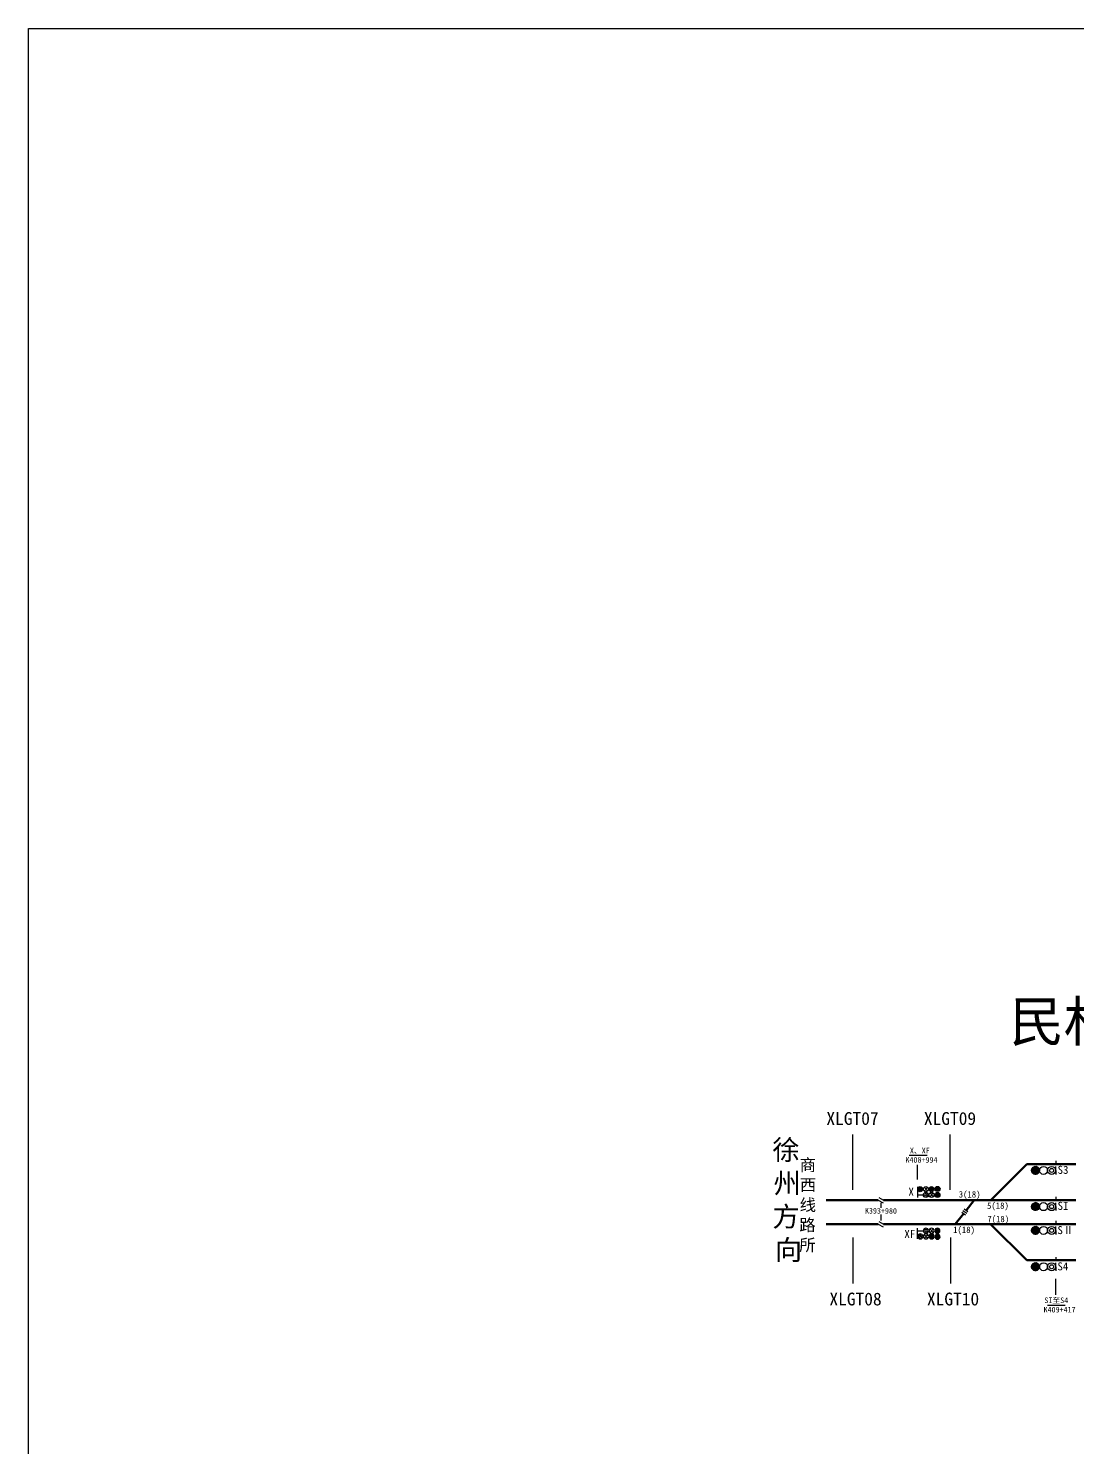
# Model space of a CAD drawing. Header units: millimetres. Extents: x -17381 to -15684, y 1883 to 2345.
# Drawn here: x -17380.6 to -17249.4, y 2167.7 to 2345 of the extents above; entities that cross this region are included whole.
import ezdxf

# ---------------------------------------------------------------- set-up
doc = ezdxf.new("R2010")
doc.units = ezdxf.units.MM
for name, color, linetype in [('1', 1, 'Continuous'), ('供电臂', 7, 'Continuous'), ('信号机', 7, 'Continuous'), ('信号机名称', 7, 'Continuous'), ('公里标', 7, 'Continuous'), ('标注', 7, 'Continuous'), ('站台', 7, 'Continuous'), ('道岔号', 7, 'Continuous')]:
    doc.layers.add(name, color=color, linetype=linetype)
doc.styles.add('宋体', font='')
doc.styles.get('宋体').set_extended_font_data('SimSun')

# ---------------------------------------------------------------- blocks, each defined once
blk = doc.blocks.new('BD')
at = {"layer": '1', "color": 7}
for radius in [1.5, 0.75]:
    blk.add_circle((0, 0), radius, dxfattribs=at)
blk = doc.blocks.new('*X90')
at = {"color": 0}
for p, q in [((-1.5, 0.06), (0.7, 1.33)), ((-1.5, -0.06), (0.8, 1.27)), ((-1.49, 0.18), (0.59, 1.38)), ((-1.49, -0.17), (0.89, 1.21)), ((-1.47, 0.31), (0.47, 1.43)), ((-1.47, -0.27), (0.97, 1.14)), ((-1.45, -0.38), (1.05, 1.07)), ((-1.43, 0.44), (0.33, 1.46)), ((-1.42, -0.48), (1.12, 0.99)), ((-1.39, -0.57), (1.19, 0.92)), ((-1.38, 0.59), (0.18, 1.49)), ((-1.35, -0.66), (1.25, 0.83)), ((-1.3, 0.75), (0, 1.5)), ((-1.3, -0.75), (1.3, 0.75)), ((-1.25, -0.83), (1.35, 0.66)), ((-1.19, -0.92), (1.39, 0.57)), ((-1.17, 0.94), (-0.23, 1.48)), ((-1.12, -0.99), (1.42, 0.48)), ((-1.05, -1.07), (1.45, 0.38)), ((-0.97, -1.14), (1.47, 0.27)), ((-0.89, -1.21), (1.49, 0.17)), ((-0.8, -1.27), (1.5, 0.06)), ((-0.7, -1.33), (1.5, -0.06)), ((-0.59, -1.38), (1.49, -0.18)), ((-0.47, -1.43), (1.47, -0.31)), ((-0.33, -1.46), (1.43, -0.44)), ((-0.18, -1.49), (1.38, -0.59)), ((0, -1.5), (1.3, -0.75)), ((0.23, -1.48), (1.17, -0.94))]:
    blk.add_line(p, q, dxfattribs=at)
blk = doc.blocks.new('KZ_C')
at = {"layer": '1', "color": 7}
for p, q in [((0, -0.84), (0, 0.84)), ((0.02, 3.97), (0.02, 5.92)), ((0.02, 3.97), (0.02, 2.02)), ((0.02, 3.97), (0.02, 2.02))]:
    blk.add_line(p, q, dxfattribs=at)
at = {"layer": '1', "color": 3}
blk.add_circle((6.09, 3.97), 2, dxfattribs=at)
at = {"layer": '1', "color": 1}
blk.add_circle((10.09, 3.97), 1.95, dxfattribs=at)
at = {"layer": '1', "color": 7, "xscale": 1.33333333333303, "yscale": 1.33333333333303, "zscale": 1.33333333333303, "rotation": 180}
blk.add_blockref('BD', (2.06, 3.97), dxfattribs=at)
at = {"layer": '1', "xscale": 1.333300000000236, "yscale": 1.333300000000236, "zscale": 1.333300000000236}
blk.add_blockref('*X90', (10.12, 3.97), dxfattribs=at)

msp = doc.modelspace()

# ---------------------------------------------------------------- hatches: boundary and pattern name
h = msp.add_hatch(color=1)
edge = h.paths.add_edge_path()
edge.add_ellipse((-17266.93, 2199.25), major_axis=(0, 0.318), ratio=0.993045, start_angle=0, end_angle=360)
h = msp.add_hatch(color=3)
edge = h.paths.add_edge_path()
edge.add_ellipse((-17266.92, 2200), major_axis=(0, 0.318), ratio=0.993045, start_angle=0, end_angle=360)
h = msp.add_hatch(color=1)
edge = h.paths.add_edge_path()
edge.add_ellipse((-17266.93, 2194.77), major_axis=(0, -0.318), ratio=0.993045, start_angle=0, end_angle=360, ccw=False)
h = msp.add_hatch(color=3)
edge = h.paths.add_edge_path()
edge.add_ellipse((-17266.92, 2194.03), major_axis=(0, -0.318), ratio=0.993045, start_angle=0, end_angle=360, ccw=False)
at = {"layer": '信号机'}
h = msp.add_hatch(color=2, dxfattribs=at)
edge = h.paths.add_edge_path()
edge.add_ellipse((-17267.65, 2199.97), major_axis=(0, -0.318), ratio=0.993045, start_angle=0, end_angle=360)
h = msp.add_hatch(color=10, dxfattribs=at)
edge = h.paths.add_edge_path()
edge.add_ellipse((-17266.93, 2199.25), major_axis=(0, 0.318), ratio=0.993045, start_angle=0, end_angle=360)
h = msp.add_hatch(color=2, dxfattribs=at)
edge = h.paths.add_edge_path()
edge.add_ellipse((-17267.65, 2194.06), major_axis=(0, 0.318), ratio=0.993045, start_angle=0, end_angle=360, ccw=False)
h = msp.add_hatch(color=10, dxfattribs=at)
edge = h.paths.add_edge_path()
edge.add_ellipse((-17266.93, 2194.77), major_axis=(0, -0.318), ratio=0.993045, start_angle=0, end_angle=360, ccw=False)

# ---------------------------------------------------------------- linework, layer by layer
at = {"color": 5, "lineweight": -3}
for p, q in [((-17277.56, 2206.78), (-17277.56, 2199.87)), ((-17265.27, 2188.18), (-17265.27, 2193.93)), ((-17253.11, 2191.08), (-17249.64, 2191.08))]:
    msp.add_line(p, q, dxfattribs=at)
at = {"color": 1, "lineweight": -3}
for p, q in [((-17265.37, 2206.78), (-17265.37, 2199.87)), ((-17253.11, 2203.08), (-17249.64, 2203.08)), ((-17277.46, 2188.18), (-17277.46, 2193.93))]:
    msp.add_line(p, q, dxfattribs=at)
at = {"color": 0, "lineweight": -3}
for p, q in [((-17270.45, 2204.2), (-17268.22, 2204.2)), ((-17269.42, 2201.16), (-17269.42, 2202.99)), ((-17274, 2198.25), (-17274, 2197.64)), ((-17274.02, 2196.79), (-17274.02, 2196.06)), ((-17253.18, 2185.49), (-17250.95, 2185.49))]:
    msp.add_line(p, q, dxfattribs=at)
at = {"color": 1, "lineweight": 70}
msp.add_line((-17255.75, 2203.08), (-17249.64, 2203.08), dxfattribs=at)
at = {"color": 5, "lineweight": 100}
for p, q in [((-17274.32, 2198.6), (-17280.83, 2198.6)), ((-17249.64, 2195.59), (-17273.66, 2195.59))]:
    msp.add_line(p, q, dxfattribs=at)
at = {"color": 7, "linetype": 'Continuous'}
for p, q in [((-17274.32, 2198.6), (-17273.7, 2198.27)), ((-17274.27, 2198.91), (-17273.66, 2198.6)), ((-17274.27, 2195.91), (-17273.66, 2195.59)), ((-17263.41, 2196.72), (-17263.88, 2197.04)), ((-17263.27, 2196.93), (-17263.74, 2197.25)), ((-17263.13, 2197.14), (-17263.59, 2197.46)), ((-17274.32, 2195.59), (-17273.7, 2195.26))]:
    msp.add_line(p, q, dxfattribs=at)
at = {"color": 1, "lineweight": 100}
for p, q in [((-17249.64, 2198.6), (-17273.66, 2198.6)), ((-17274.32, 2195.59), (-17280.83, 2195.59))]:
    msp.add_line(p, q, dxfattribs=at)
at = {"color": 5, "lineweight": 70}
msp.add_line((-17255.75, 2191.08), (-17249.64, 2191.08), dxfattribs=at)
at = {"color": 0}
msp.add_lwpolyline([(-17380.59, 2345.03), (-15683.64, 2345.03), (-15683.64, 1883.17), (-17380.59, 1883.17)], close=True, dxfattribs=at)
at = {"layer": '信号机', "color": 7, "linetype": 'Continuous'}
for p, q in [((-17269.41, 2200.24), (-17269.41, 2198.92)), ((-17269.04, 2200.22), (-17269.38, 2199.89)), ((-17268.88, 2200.16), (-17269.3, 2199.74)), ((-17268.79, 2200.05), (-17269.12, 2199.71)), ((-17268.6, 2200.22), (-17268.11, 2199.73)), ((-17268.6, 2199.73), (-17268.11, 2200.22)), ((-17267.62, 2200.23), (-17267.96, 2199.89)), ((-17267.89, 2199.51), (-17267.4, 2199.01)), ((-17267.89, 2199.01), (-17267.4, 2199.51)), ((-17267.46, 2200.16), (-17267.88, 2199.74)), ((-17267.37, 2200.05), (-17267.7, 2199.71)), ((-17269.41, 2199.25), (-17268.68, 2199.25)), ((-17269.41, 2193.78), (-17269.41, 2195.1)), ((-17269.41, 2194.78), (-17268.68, 2194.77)), ((-17269.04, 2193.8), (-17269.38, 2194.14)), ((-17268.88, 2193.87), (-17269.3, 2194.28)), ((-17268.79, 2193.98), (-17269.12, 2194.32)), ((-17268.6, 2193.8), (-17268.11, 2194.3)), ((-17268.6, 2194.3), (-17268.11, 2193.8)), ((-17267.62, 2193.8), (-17267.96, 2194.14)), ((-17267.89, 2194.52), (-17267.4, 2195.01)), ((-17267.89, 2195.01), (-17267.4, 2194.52)), ((-17267.46, 2193.87), (-17267.88, 2194.28)), ((-17267.37, 2193.98), (-17267.7, 2194.32))]:
    msp.add_line(p, q, dxfattribs=at)
for centre, major_axis in [((-17269.07, 2199.97), (0, -0.318)), ((-17268.36, 2199.97), (0, 0.318)), ((-17268.36, 2199.25), (0, 0.318)), ((-17268.36, 2199.25), (0, 0.159)), ((-17267.65, 2199.97), (0, -0.318)), ((-17267.65, 2199.25), (0, 0.318)), ((-17266.93, 2199.25), (0, 0.318)), ((-17266.92, 2200), (0, 0.318))]:
    msp.add_ellipse(centre, major_axis=major_axis, ratio=0.993045, dxfattribs=at)
at = {"layer": '信号机', "color": 7, "linetype": 'Continuous', "extrusion": (0, 0, -1)}
for centre, major_axis in [((-17269.07, 2194.06), (0, 0.318)), ((-17268.36, 2194.77), (0, -0.318)), ((-17268.36, 2194.06), (0, -0.318)), ((-17268.36, 2194.77), (0, -0.159)), ((-17267.65, 2194.77), (0, -0.318)), ((-17267.65, 2194.06), (0, 0.318)), ((-17266.93, 2194.77), (0, -0.318)), ((-17266.92, 2194.03), (0, -0.318))]:
    msp.add_ellipse(centre, major_axis=major_axis, ratio=0.993045, dxfattribs=at)
at = {"layer": '公里标', "color": 7, "linetype": 'ByBlock'}
msp.add_line((-17252.13, 2186.78), (-17252.14, 2188.75), dxfattribs=at)
at = {"layer": '站台', "color": 1, "lineweight": 70}
for p, q in [((-17255.75, 2203.08), (-17260.25, 2198.6)), ((-17262.34, 2198.6), (-17263.35, 2197.29))]:
    msp.add_line(p, q, dxfattribs=at)
at = {"layer": '站台', "color": 5, "lineweight": 70}
for p, q in [((-17263.66, 2196.9), (-17264.7, 2195.59)), ((-17255.75, 2191.08), (-17260.27, 2195.59))]:
    msp.add_line(p, q, dxfattribs=at)

# ---------------------------------------------------------------- block references
at = {"color": 0, "xscale": 0.250823749999995, "yscale": 0.250823749999995, "zscale": 0.250823749999995, "rotation": 180}
for p in [(-17252.13, 2203.3), (-17252.13, 2198.78), (-17252.13, 2195.8), (-17252.13, 2191.26)]:
    msp.add_blockref('KZ_C', p, dxfattribs=at)

# ---------------------------------------------------------------- texts
at = {"color": 1, "lineweight": -3, "char_height": 1.6, "attachment_point": 1, "style": '宋体'}
for s, insert, width in [('{\\C5;XLGT07}', (-17280.81, 2209.6), 10.5148), ('XLGT09', (-17268.62, 2209.6), 7.1062), ('XLGT08', (-17280.43, 2187.04), 10.0493)]:
    msp.add_mtext(s, dxfattribs=dict(at, insert=insert, width=width))
at = {"color": 0, "lineweight": -3, "attachment_point": 1, "style": '宋体'}
for s, insert, char_height, width in [('\\pi0.31898;徐\\P\\pi0.45865;州\\P\\pi0.32597;方\\P\\pi0.61926;向', (-17287.88, 2206.13), 2.5, 3.9341), ('\\pi0.66926;商\\P\\pi0.68602;西\\P\\pi0.66507;线\\P\\pi0.62736;路\\P\\pi0.61479;所', (-17284.82, 2203.75), 1.5, 3.2156)]:
    msp.add_mtext(s, dxfattribs=dict(at, insert=insert, char_height=char_height, width=width))
at = {"color": 5, "lineweight": -3, "insert": (-17268.24, 2187.04), "char_height": 1.6, "width": 10.0493, "attachment_point": 1, "style": '宋体'}
msp.add_mtext('XLGT10', dxfattribs=at)
at = {"layer": '供电臂', "color": 7, "lineweight": -3, "style": '宋体'}
msp.add_text('K393+980', height=0.7, rotation=359.623, dxfattribs=at).set_placement((-17275.99, 2196.92))
at = {"layer": '信号机名称', "color": 7, "lineweight": -3, "style": '宋体'}
for s, p in [('S3', (-17251.9, 2201.88)), ('X', (-17270.55, 2199.14)), ('SI', (-17251.9, 2197.38)), ('XF', (-17271.06, 2193.87)), ('SⅡ', (-17251.92, 2194.35)), ('S4', (-17251.92, 2189.82))]:
    msp.add_text(s, height=1, rotation=0.0381, dxfattribs=at).set_placement(p)
at = {"layer": '公里标', "color": 7, "lineweight": -3, "style": '宋体'}
for s, p in [('X、XF', (-17270.37, 2204.44)), ('K408+994', (-17270.92, 2203.28)), ('K409+417', (-17253.65, 2184.56)), ('SI至S4', (-17253.55, 2185.73))]:
    msp.add_text(s, height=0.7, rotation=0.0381, dxfattribs=at).set_placement(p)
at = {"layer": '标注', "color": 7, "lineweight": -3, "style": '宋体'}
msp.add_text('民权北站', height=5, rotation=0.0381, dxfattribs=at).set_placement((-17257.91, 2218.43))
at = {"layer": '道岔号', "color": 7, "lineweight": -3, "style": '宋体'}
for s, p in [('3(18)', (-17264.26, 2198.92)), ('5(18)', (-17260.72, 2197.51)), ('7(18)', (-17260.68, 2195.84)), ('1(18)', (-17264.96, 2194.49))]:
    msp.add_text(s, height=0.8, rotation=0.0381, dxfattribs=at).set_placement(p)

doc.saveas('drawing.dxf')
